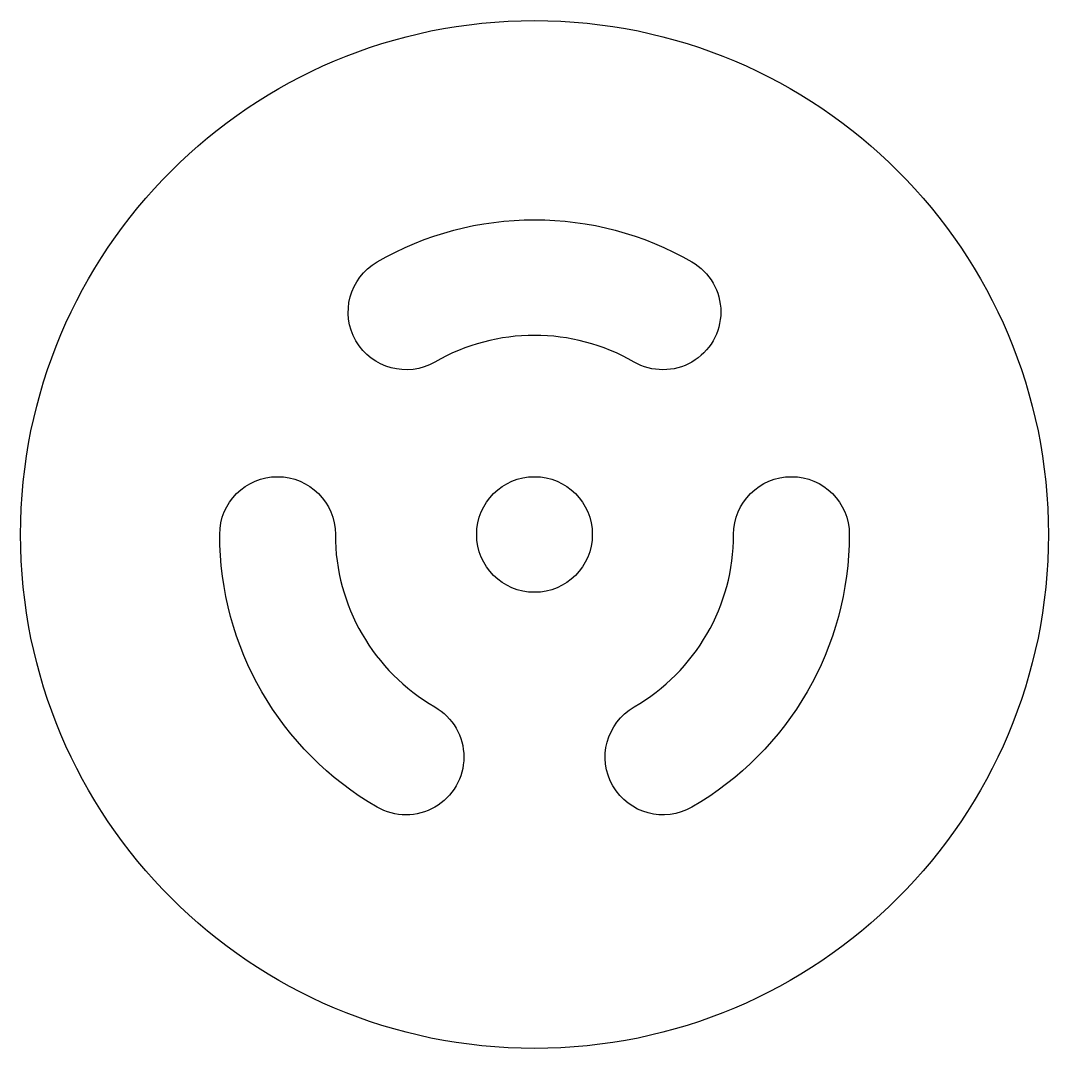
# Model space of a CAD drawing. Header units: inches. Extents: x -2.5 to 2.5, y -2.5 to 2.5.
import ezdxf

# ---------------------------------------------------------------- set-up
doc = ezdxf.new("R2010")
doc.units = ezdxf.units.IN
doc.layers.get('0').update_dxf_attribs({"linetype": 'CONTINUOUS'})

msp = doc.modelspace()

# ---------------------------------------------------------------- linework, layer by layer
for points in [[(-0.7656, 1.3261, -0.267949), (0.7656, 1.3261, -1), (0.4844, 0.839, 0.267949), (-0.4844, 0.839, -1)], [(-1.5312, 0, -1), (-0.9688, 0, 0.267949), (-0.4844, -0.839, -1), (-0.7656, -1.3261, -0.267949)], [(1.5313, 0, -0.267949), (0.7656, -1.3261, -1), (0.4844, -0.839, 0.267949), (0.9687, 0, -1)]]:
    msp.add_lwpolyline(points, format="xyb", close=True)
for radius in [2.5, 0.2812]:
    msp.add_circle((0, 0), radius)

doc.saveas('drawing.dxf')
